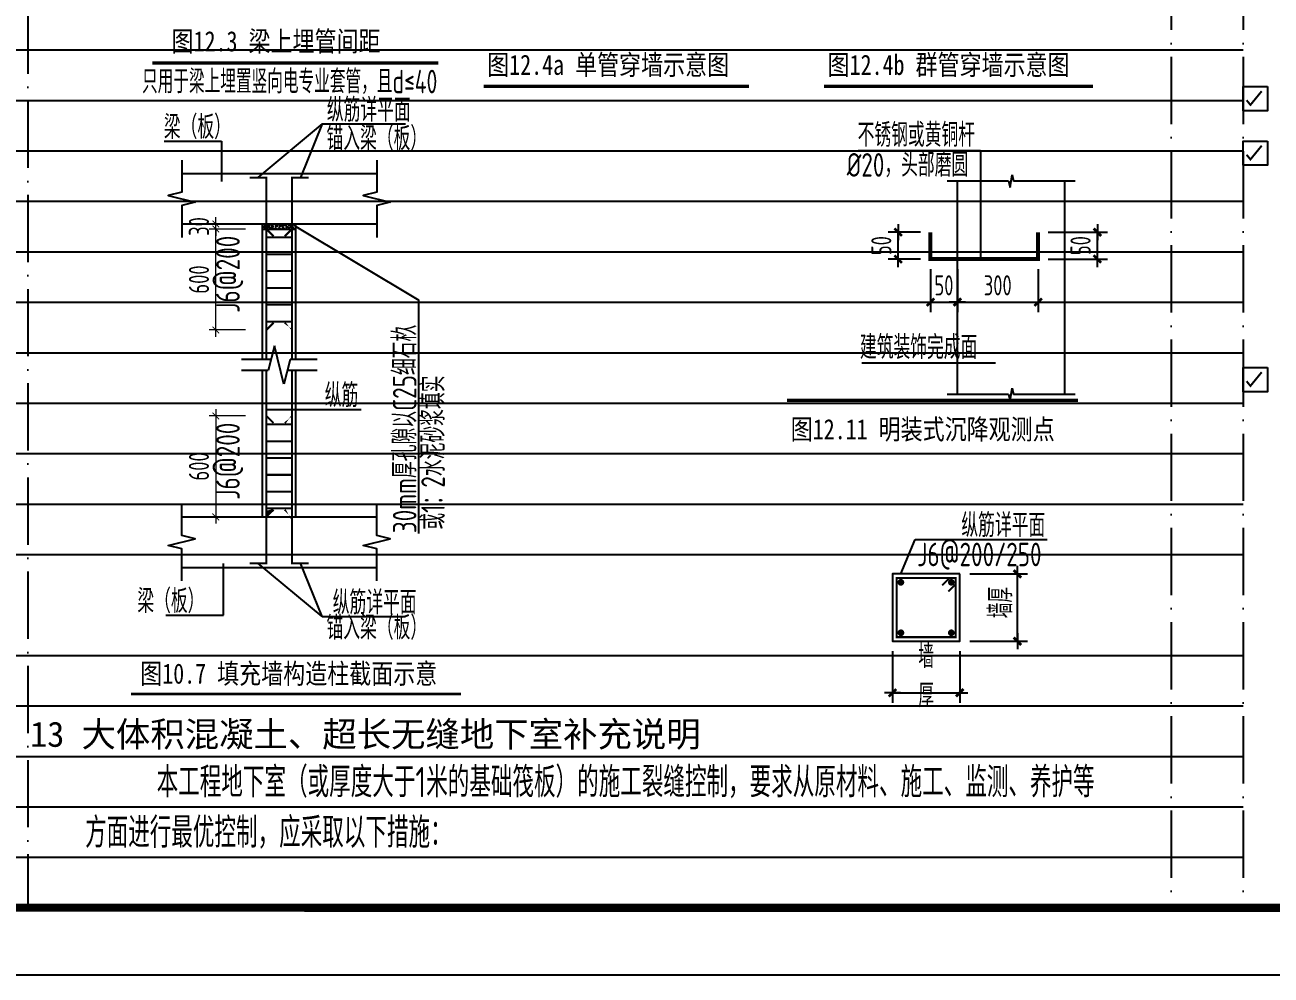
# Model space of a CAD drawing. Extents: x 826826 to 1642106, y -156213 to 399140.
# Drawn here: x 1001181 to 1019712, y 295942 to 310064 of the extents above; entities that cross this region are included whole.
import ezdxf

# ---------------------------------------------------------------- set-up
doc = ezdxf.new("R2010")
doc.units = 0
doc.header["$LTSCALE"] = 1000
doc.linetypes.add('D1', pattern=[14, 10, -2, 0, -2])
doc.layers.get('0').update_dxf_attribs({"linetype": 'CONTINUOUS'})
doc.layers.get('DEFPOINTS').update_dxf_attribs({"linetype": 'CONTINUOUS'})
for name, color, linetype in [('C-SHET-TTLB', 11, 'CONTINUOUS'), ('S-DETL-DIM', 151, 'CONTINUOUS'), ('S-DETL-HATCH', 253, 'CONTINUOUS'), ('S-DETL-LINE1', 2, 'CONTINUOUS'), ('S-DETL-RBAR', 1, 'CONTINUOUS'), ('S-DETL-TEXT', 7, 'CONTINUOUS'), ('SM', 7, 'CONTINUOUS')]:
    doc.layers.add(name, color=color, linetype=linetype)
doc.layers.add('S-1-TEXT', color=7, linetype='CONTINUOUS', lineweight=18)
doc.layers.add('S-1-修改', color=23, linetype='CONTINUOUS', lineweight=18)
doc.styles.add('TS', font='tssdeng.shx', dxfattribs={"width": 0.7, "bigfont": 'tssdchn.shx'})
doc.styles.add('TSSD_DIMENSION', font='Tssdeng.shx', dxfattribs={"width": 0.7, "bigfont": 'tssdchn.shx'})
doc.styles.add('黑体', font='simhei.ttf')
doc.dimstyles.new('DIM25', dxfattribs={"dimtxt": 300, "dimasz": 0.8, "dimexe": 150, "dimexo": 150, "dimgap": 100, "dimtad": 1, "dimdec": 0, "dimlfac": 0.25, "dimrnd": 1, "dimzin": 0, "dimdsep": 46, "dimtxsty": 'TS', "dimblk": '_DIMX', "dimcen": 0, "dimclrd": 256, "dimclre": 256, "dimclrt": 43, "dimadec": 1, "dimazin": 0, "dimtfac": 1, "dimtdec": 0, "dimtix": 1, "dimtmove": 2, "dimatfit": 3, "dimldrblk": 'ARCHTICK', "dimfxl": 0, "dimtolj": 1, "dimtzin": 1, "dimarcsym": 0})
doc.dimstyles.new('TSSD_20_100', dxfattribs={"dimtxt": 300, "dimasz": 100, "dimexe": 100, "dimexo": 250, "dimgap": 100, "dimtad": 1, "dimdec": 0, "dimlfac": 0.2, "dimzin": 0, "dimdsep": 46, "dimtxsty": 'TSSD_DIMENSION', "dimblk": 'ARCHTICK', "dimcen": 0, "dimdle": 100, "dimclrt": 7, "dimadec": 0, "dimazin": 0, "dimtfac": 1, "dimtdec": 0, "dimtix": 1, "dimtmove": 2, "dimatfit": 3, "dimldrblk": 'ARCHTICK', "dimfxl": 0, "dimtolj": 1, "dimtzin": 0, "dimarcsym": 0})

# ---------------------------------------------------------------- blocks, each defined once
blk = doc.blocks.new('_DIMX')
blk.add_line((-150, 0), (150, 0))
at = {"const_width": 50}
blk.add_lwpolyline([(-70, -70), (70, 70)], dxfattribs=at)
blk = doc.blocks.new('*D2928')
at = {"layer": 'DEFPOINTS', "color": 0}
for p in [(1014647.441099678, 306584.0969722015), (1015047.441099678, 306584.0969722015), (1015047.441099678, 305943.7897922448)]:
    blk.add_point(p, dxfattribs=at)
at = {"layer": 'S-DETL-DIM', "lineweight": -2}
for p, q in [((1014647.441099678, 306434.0969722015), (1014647.441099678, 305793.7897922448)), ((1015047.441099678, 306434.0969722015), (1015047.441099678, 305793.7897922448)), ((1014646.641099678, 305943.7897922448), (1014645.841099678, 305943.7897922448)), ((1014647.441099678, 305943.7897922448), (1015047.441099678, 305943.7897922448)), ((1015048.241099678, 305943.7897922448), (1015049.041099678, 305943.7897922448))]:
    blk.add_line(p, q, dxfattribs=at)
at = {"layer": 'S-DETL-DIM', "lineweight": -2, "xscale": 0.8, "yscale": 0.8, "zscale": 0.8}
blk.add_blockref('_DIMX', (1014647.441099678, 305943.7897922448), dxfattribs=at)
at = {"layer": 'S-DETL-DIM', "lineweight": -2, "xscale": 0.8, "yscale": 0.8, "zscale": 0.8, "rotation": 180}
blk.add_blockref('_DIMX', (1015047.441099678, 305943.7897922448), dxfattribs=at)
at = {"layer": 'S-DETL-DIM', "color": 43, "insert": (1014847.441099678, 306193.7897922448), "char_height": 300, "attachment_point": 5, "style": 'TS'}
blk.add_mtext('\\A1;50', dxfattribs=at)
blk = doc.blocks.new('_ArchTick')
at = {"color": 0, "linetype": 'ByBlock', "const_width": 0.15}
blk.add_lwpolyline([(-0.5, -0.5), (0.5, 0.5)], dxfattribs=at)
blk = doc.blocks.new('*D2929')
at = {"layer": 'DEFPOINTS', "color": 0}
for p in [(1015047.441099678, 306584.0969722015), (1016247.441099678, 306584.0969722015), (1016247.441099678, 305943.7897922448)]:
    blk.add_point(p, dxfattribs=at)
at = {"layer": 'S-DETL-DIM', "lineweight": -2}
for p, q in [((1015047.441099678, 306434.0969722015), (1015047.441099678, 305793.7897922448)), ((1016247.441099678, 306434.0969722015), (1016247.441099678, 305793.7897922448)), ((1015048.241099678, 305943.7897922448), (1016246.641099678, 305943.7897922448))]:
    blk.add_line(p, q, dxfattribs=at)
at = {"layer": 'S-DETL-DIM', "lineweight": -2, "xscale": 0.8, "yscale": 0.8, "zscale": 0.8, "rotation": 180}
blk.add_blockref('_DIMX', (1015047.441099678, 305943.7897922448), dxfattribs=at)
at = {"layer": 'S-DETL-DIM', "lineweight": -2, "xscale": 0.8, "yscale": 0.8, "zscale": 0.8}
blk.add_blockref('_DIMX', (1016247.441099678, 305943.7897922448), dxfattribs=at)
at = {"layer": 'S-DETL-DIM', "color": 43, "insert": (1015647.441099678, 306193.7897922448), "char_height": 300, "attachment_point": 5, "style": 'TS'}
blk.add_mtext('\\A1;300', dxfattribs=at)
blk = doc.blocks.new('*D2930')
at = {"layer": 'DEFPOINTS', "color": 0}
for p in [(1014166.60428478, 306984.0969722015), (1014647.441099678, 306984.0969722015), (1014647.441099678, 306584.0969722015)]:
    blk.add_point(p, dxfattribs=at)
at = {"layer": 'S-DETL-DIM', "lineweight": -2}
for p, q in [((1014497.441099678, 306984.0969722015), (1014016.60428478, 306984.0969722015)), ((1014166.60428478, 306984.8969722015), (1014166.60428478, 306985.6969722015)), ((1014166.60428478, 306584.0969722015), (1014166.60428478, 306984.0969722015)), ((1014497.441099678, 306584.0969722015), (1014016.60428478, 306584.0969722015)), ((1014166.60428478, 306583.2969722015), (1014166.60428478, 306582.4969722015))]:
    blk.add_line(p, q, dxfattribs=at)
at = {"layer": 'S-DETL-DIM', "lineweight": -2, "xscale": 0.8, "yscale": 0.8, "zscale": 0.8}
for p, rotation in [((1014166.60428478, 306984.0969722015), 270), ((1014166.60428478, 306584.0969722015), 90)]:
    blk.add_blockref('_DIMX', p, dxfattribs=dict(at, rotation=rotation))
at = {"layer": 'S-DETL-DIM', "color": 43, "insert": (1013916.60428478, 306784.0969722017), "char_height": 300, "attachment_point": 5, "rotation": 90, "style": 'TS'}
blk.add_mtext('\\A1;50', dxfattribs=at)
blk = doc.blocks.new('*D2931')
at = {"layer": 'DEFPOINTS', "color": 0}
for p in [(1016247.441099678, 306984.0969722015), (1017129.184231504, 306984.0969722015), (1016247.441099678, 306584.0969722015)]:
    blk.add_point(p, dxfattribs=at)
at = {"layer": 'S-DETL-DIM', "lineweight": -2}
for p, q in [((1016397.441099678, 306984.0969722015), (1017279.184231504, 306984.0969722015)), ((1017129.184231504, 306984.8969722015), (1017129.184231504, 306985.6969722015)), ((1017129.184231504, 306584.0969722015), (1017129.184231504, 306984.0969722015)), ((1016397.441099678, 306584.0969722015), (1017279.184231504, 306584.0969722015)), ((1017129.184231504, 306583.2969722015), (1017129.184231504, 306582.4969722015))]:
    blk.add_line(p, q, dxfattribs=at)
at = {"layer": 'S-DETL-DIM', "lineweight": -2, "xscale": 0.8, "yscale": 0.8, "zscale": 0.8}
for p, rotation in [((1017129.184231504, 306984.0969722015), 270), ((1017129.184231504, 306584.0969722015), 90)]:
    blk.add_blockref('_DIMX', p, dxfattribs=dict(at, rotation=rotation))
at = {"layer": 'S-DETL-DIM', "color": 43, "insert": (1016879.184231504, 306784.0969722017), "char_height": 300, "attachment_point": 5, "rotation": 90, "style": 'TS'}
blk.add_mtext('\\A1;50', dxfattribs=at)
blk = doc.blocks.new('*D938')
at = {"layer": 'DEFPOINTS', "color": 0}
for p in [(-284821.8170300149, 554761.7847492115), (-285514.8249420882, 553261.7847492115), (-284821.8170300149, 553261.7847492115)]:
    blk.add_point(p, dxfattribs=at)
at = {"layer": 'S-DETL-DIM', "color": 0, "lineweight": -2}
for p, q in [((-285514.8249420882, 554861.7847492115), (-285514.8249420882, 553161.7847492115)), ((-285071.8170300149, 554761.7847492115), (-285614.8249420882, 554761.7847492115)), ((-285071.8170300149, 553261.7847492115), (-285614.8249420882, 553261.7847492115))]:
    blk.add_line(p, q, dxfattribs=at)
at = {"layer": 'S-DETL-DIM', "color": 0, "lineweight": -2, "xscale": 100, "yscale": 100, "zscale": 100}
for p, rotation in [((-285514.8249420882, 554761.7847492115), 90), ((-285514.8249420882, 553261.7847492115), 270)]:
    blk.add_blockref('_ArchTick', p, dxfattribs=dict(at, rotation=rotation))
at = {"layer": 'S-DETL-DIM', "color": 7, "insert": (-285764.8249420883, 554011.7847492114), "char_height": 300, "attachment_point": 5, "rotation": 90, "style": 'TSSD_DIMENSION'}
blk.add_mtext('\\A1;600', dxfattribs=at)
blk = doc.blocks.new('*D939')
at = {"layer": 'DEFPOINTS', "color": 0}
for p in [(-285514.8249420882, 557539.978122134), (-284821.8170300149, 557539.978122134), (-284821.8170300149, 556039.978122134)]:
    blk.add_point(p, dxfattribs=at)
at = {"layer": 'S-DETL-DIM', "color": 0, "lineweight": -2}
for p, q in [((-285514.8249420882, 555939.978122134), (-285514.8249420882, 557639.978122134)), ((-285071.8170300149, 557539.978122134), (-285614.8249420882, 557539.978122134)), ((-285071.8170300149, 556039.978122134), (-285614.8249420882, 556039.978122134))]:
    blk.add_line(p, q, dxfattribs=at)
at = {"layer": 'S-DETL-DIM', "color": 0, "lineweight": -2, "xscale": 100, "yscale": 100, "zscale": 100}
for p, rotation in [((-285514.8249420882, 557539.978122134), 90), ((-285514.8249420882, 556039.978122134), 270)]:
    blk.add_blockref('_ArchTick', p, dxfattribs=dict(at, rotation=rotation))
at = {"layer": 'S-DETL-DIM', "color": 7, "insert": (-285764.8249420883, 556789.9781221339), "char_height": 300, "attachment_point": 5, "rotation": 90, "style": 'TSSD_DIMENSION'}
blk.add_mtext('\\A1;600', dxfattribs=at)
blk = doc.blocks.new('*D940')
at = {"layer": 'DEFPOINTS', "color": 0}
for p in [(-285514.8249420882, 557614.978122134), (-284821.8170300112, 557614.978122134), (-284821.8170300149, 557539.978122134)]:
    blk.add_point(p, dxfattribs=at)
at = {"layer": 'S-DETL-DIM', "color": 0, "lineweight": -2}
for p, q in [((-285071.8170300112, 557614.978122134), (-285614.8249420882, 557614.978122134)), ((-285514.8249420882, 557614.978122134), (-285514.8249420882, 557714.978122134)), ((-285514.8249420882, 557539.978122134), (-285514.8249420882, 557614.978122134)), ((-285071.8170300149, 557539.978122134), (-285614.8249420882, 557539.978122134)), ((-285514.8249420882, 557539.978122134), (-285514.8249420882, 557439.978122134))]:
    blk.add_line(p, q, dxfattribs=at)
at = {"layer": 'S-DETL-DIM', "color": 0, "lineweight": -2, "xscale": 100, "yscale": 100, "zscale": 100}
for p, rotation in [((-285514.8249420882, 557614.978122134), 270), ((-285514.8249420882, 557539.978122134), 90)]:
    blk.add_blockref('_ArchTick', p, dxfattribs=dict(at, rotation=rotation))
at = {"layer": 'S-DETL-DIM', "color": 7, "insert": (-285764.8249420883, 557577.4781221339), "char_height": 300, "attachment_point": 5, "rotation": 90, "style": 'TSSD_DIMENSION'}
blk.add_mtext('\\A1;30', dxfattribs=at)
blk = doc.blocks.new('111')
at = {"layer": 'S-DETL-HATCH'}
h = blk.add_hatch(dxfattribs=at)
h.set_pattern_fill('AR-CONC', color=0, scale=10, style=0)
h.set_pattern_definition([(49.99999999999999, (-5077577.102326796, 989050.2325243407), (71.72601826007535, -6.275213498259511), [7.5, -82.5]), (355, (-5077577.102326796, 989050.2325243407), (-13.8751333613, 75.21921337000119), [6, -66]), (100.4514, (-5077571.125158797, 989049.7095903407), (57.85093817140216, 68.94395420609536), [6.374018999999859, -70.11421119999774]), (46.18420000000002, (-5077577.102326796, 989070.2325243407), (106.7241048625644, -16.55190143290181), [11.24999999999988, -123.749999999999]), (96.63559999999998, (-5077568.208652296, 989068.8531936409), (93.46627055487033, 97.41178709004417), [9.561028799999715, -105.1712999999977]), (351.1842, (-5077577.102326796, 989070.2325243407), (93.46619451336272, 97.41186009253246), [9, -99]), (21, (-5077567.102326796, 989065.2325243407), (59.69070521184616, -40.26188906653388), [7.5, -82.5]), (326.0000000000001, (-5077567.102326796, 989065.2325243407), (24.33153319215817, 72.5150045046853), [6, -66]), (71.4514, (-5077562.128103497, 989061.8773637407), (84.02226285814899, 32.25304967099524), [6.374019000000001, -70.1142112]), (37.50000000000001, (-5077577.102326796, 989050.2325243407), (1.215985531729067, 33.28938538313115), [0, -65.19999999999999, 0, -67, 0, -66.25]), (7.499999999999999, (-5077577.102326796, 989050.2325243407), (26.30695374421486, 39.44117118823603), [0, -38.2, 0, -63.7, 0, -25.25]), (327.5, (-5077599.402326797, 989050.2325243407), (53.38224361724091, -2.25548717343798), [0, -25, 0, -78, 0, -103.5]), (317.5, (-5077609.402326797, 989050.2325243407), (58.31861693423862, 10.01049823323176), [0, -32.5, 0, -51.8, 0, -73.5])])
h.paths.add_polyline_path([(-284381.8170300149, 557614.978122134), (-284761.8170300149, 557614.9781221335), (-284761.8170300149, 557539.978122134), (-284381.8170300149, 557539.978122134)])
h.paths.add_polyline_path([(-284761.8170300149, 557614.978122134), (-284821.8170300149, 557614.978122134), (-284821.8170300149, 557539.9781221335), (-284761.8170300149, 557539.978122134)])
h.paths.add_polyline_path([(-284321.8170300149, 557614.978122134), (-284381.8170300149, 557614.978122134), (-284381.8170300187, 557539.978122134), (-284321.8170300149, 557539.978122134)])
at = {"layer": 'S-DETL-DIM'}
for p, q in [((-284642.5266673849, 555802.3344215753), (-284733.9459421248, 555436.6573226147)), ((-284501.107392645, 555236.6573226138), (-284642.5266673849, 555802.3344215753)), ((-284692.5266673849, 555602.3344215753), (-285134.3170300149, 555602.3344215744)), ((-284409.6881179051, 555602.3344215753), (-284501.107392645, 555236.6573226156)), ((-284009.3170300149, 555602.3344215753), (-284409.6881179051, 555602.3344215753)), ((-284733.9459421248, 555436.6573226147), (-285134.3170300149, 555436.6573226138)), ((-284009.3170300149, 555436.6573226165), (-284451.107392645, 555436.6573226156))]:
    blk.add_line(p, q, dxfattribs=at)
for points in [[(-286021.8170300149, 558564.978122134), (-286021.8170300149, 558089.978122134), (-286221.8170300149, 558039.978122134), (-285821.8170300149, 557939.978122134), (-286021.8170300149, 557889.978122134), (-286021.8170300149, 557414.978122134)], [(-283121.8170300149, 558564.978122134), (-283121.8170300149, 558089.978122134), (-283321.8170300149, 558039.978122134), (-282921.8170300149, 557939.978122134), (-283121.8170300149, 557889.978122134), (-283121.8170300149, 557414.978122134)], [(-286021.8170300149, 552311.7847492115), (-286021.8170300149, 552786.7847492115), (-286221.8170300149, 552836.7847492115), (-285821.8170300149, 552936.7847492115), (-286021.8170300149, 552986.7847492115), (-286021.8170300149, 553461.7847492115)], [(-283121.8170300149, 552311.7847492115), (-283121.8170300149, 552786.7847492115), (-283321.8170300149, 552836.7847492115), (-282921.8170300149, 552936.7847492115), (-283121.8170300149, 552986.7847492115), (-283121.8170300149, 553461.7847492115)]]:
    blk.add_lwpolyline(points, dxfattribs=at)
at = {"layer": 'S-DETL-LINE1'}
for p, q in [((-286021.8170300149, 558364.978122134), (-283121.8170300149, 558364.978122134)), ((-286021.8170300149, 557614.978122134), (-284821.8170300149, 557614.978122134)), ((-284321.8170300149, 557614.978122134), (-283121.8170300149, 557614.978122134)), ((-286021.8170300149, 553261.7847492115), (-283121.8170300149, 553261.7847492115)), ((-286021.8170300149, 552511.7847492115), (-283121.8170300149, 552511.7847492115))]:
    blk.add_line(p, q, dxfattribs=at)
at = {"layer": 'S-DETL-LINE1', "linetype": 'ByBlock'}
for p, q in [((-284821.8170300149, 555602.3344215748), (-284821.8170300149, 557614.978122134)), ((-284821.8170300149, 557614.978122134), (-284321.8170300149, 557614.978122134)), ((-284321.8170300149, 555602.3344215753), (-284321.8170300149, 557614.978122134)), ((-284821.8170300149, 557539.978122134), (-284321.8170300149, 557539.978122134)), ((-284821.8170300149, 553261.7847492115), (-284821.8170300149, 555436.6573226142)), ((-284321.8170300149, 553261.7847492115), (-284321.8170300149, 555436.6573226156))]:
    blk.add_line(p, q, dxfattribs=at)
at = {"layer": 'S-DETL-RBAR'}
for points, const_width in [([(-285011.8170300149, 558304.978122134), (-284761.8170300149, 558304.978122134), (-284761.8170300149, 556039.978122134), (-284655.751012838, 556146.0441393119)], 30), ([(-284487.8830471956, 556146.0441393119), (-284381.8170300187, 556039.978122134), (-284381.8170300149, 558304.978122134), (-284131.8170300149, 558304.978122134)], 30), ([(-284761.8170300149, 555602.3344215748), (-284761.8170300149, 557539.9781221298), (-284655.751012838, 557433.9121049519)], 30), ([(-284761.8170300112, 557414.9781221312), (-284381.8170300149, 557414.9781221312)], 29.99999999999999), ([(-284381.8170300149, 555602.3344215753), (-284381.8170300149, 557539.9781221298), (-284487.8830471919, 557433.9121049519)], 29.99999999999999), ([(-284761.8170300112, 557164.9781221312), (-284381.8170300149, 557164.9781221312)], 29.99999999999999), ([(-284761.8170300112, 556914.9781221312), (-284381.8170300149, 556914.9781221312)], 29.99999999999999), ([(-284761.8170300112, 556664.9781221312), (-284381.8170300149, 556664.9781221312)], 29.99999999999999), ([(-284761.8170300112, 556414.9781221312), (-284381.8170300149, 556414.9781221312)], 29.99999999999999), ([(-284761.8170300112, 556164.9781221312), (-284381.8170300149, 556164.9781221312)], 29.99999999999999), ([(-284655.7510128343, 553367.8507663852), (-284761.8170300112, 553261.7847492073), (-284761.8170300149, 555436.6573226147)], 30), ([(-284487.8830471956, 553367.8507663852), (-284381.8170300187, 553261.7847492073), (-284381.8170300149, 555436.6573226156)], 29.99999999999999), ([(-285011.8170300149, 552571.7847492115), (-284761.8170300149, 552571.7847492115), (-284761.8170300149, 554761.7847492115), (-284655.751012838, 554655.7187320336)], 30), ([(-284761.8170300112, 554636.7847492073), (-284381.8170300187, 554636.7847492073)], 29.99999999999999), ([(-284487.8830471956, 554655.7187320336), (-284381.8170300187, 554761.7847492115), (-284381.8170300149, 552571.7847492115), (-284131.8170300149, 552571.7847492115)], 30), ([(-284761.8170300112, 554386.7847492073), (-284381.8170300187, 554386.7847492073)], 29.99999999999999), ([(-284761.8170300112, 554136.7847492073), (-284381.8170300187, 554136.7847492073)], 29.99999999999999), ([(-284761.8170300112, 553886.7847492073), (-284381.8170300187, 553886.7847492073)], 29.99999999999999), ([(-284761.8170300112, 553636.7847492073), (-284381.8170300187, 553636.7847492073)], 29.99999999999999), ([(-284761.8170300112, 553386.7847492073), (-284381.8170300187, 553386.7847492073)], 29.99999999999999)]:
    blk.add_lwpolyline(points, dxfattribs=dict(at, const_width=const_width))
at = {"layer": 'S-DETL-TEXT', "color": 0}
for p, q in [((-283931.3852914148, 559101.2571702457), (-284886.8170300149, 558304.978122134)), ((-283931.3852914148, 559101.2571702457), (-284256.8170300149, 558304.978122134)), ((-283931.3852914148, 559101.2571702457), (-282695.7252418981, 559101.2571702457)), ((-286283.5939686098, 558846.3703049205), (-285427.6668890328, 558846.3703049205)), ((-285427.6668890328, 558846.3703049205), (-285427.6668890328, 558244.136685834))]:
    blk.add_line(p, q, dxfattribs=at)
at = {"layer": 'S-DETL-TEXT'}
for p, q in [((-284321.8170300149, 557577.478122134), (-282496.4285004898, 556482.4438556919)), ((-282496.4285004903, 553016.7427315831), (-282496.4285004898, 556482.4438556919)), ((-284761.8170300112, 554858.8425436241), (-283350.6914227852, 554858.8425436246)), ((-285399.9534828463, 551800.9561594797), (-285399.9534828463, 552569.7097169741)), ((-283931.3852914148, 551780.6242346505), (-284886.8170300149, 552571.7847492115)), ((-283931.3852914148, 551780.6242346505), (-284256.8170300149, 552571.7847492115)), ((-286255.8805624233, 551800.9561594797), (-285399.9534828463, 551800.9561594797)), ((-283931.3852914148, 551780.6242346505), (-282695.7252418981, 551780.624234651))]:
    blk.add_line(p, q, dxfattribs=at)
at = {"layer": 'S-DETL-TEXT', "color": 0, "const_width": 40}
blk.add_lwpolyline([(-286775.5830807583, 550627.6528337419), (-281867.7597083761, 550627.6528337419)], dxfattribs=at)
at = {"layer": 'S-DETL-TEXT'}
for s, height, style, width, p in [(' 纵筋详平面', 350, 'TS', 0.75, (-284022.0641946327, 559135.316915082)), ('梁（板）', 350, 'TS', 0.75, (-286286.7066362747, 558880.4300497568)), ('锚入梁（板）', 350, 'TS', 0.75, (-283867.9755486497, 558710.4842908715)), (' 纵筋', 350, 'TS', 0.75, (-284053.7330713496, 554892.9022884609)), ('梁（板）', 350, 'TS', 0.75, (-286681.1648190501, 551835.015904316)), (' 纵筋详平面', 350, 'TS', 0.75, (-283935.1411718456, 551814.6839794873)), ('锚入梁（板）', 350, 'TS', 0.75, (-283867.9755486497, 551439.3398935844)), ('图10.7 填充墙构造柱截面示意', 300, '黑体', 0.8, (-286638.0479329568, 550782.7029027932))]:
    blk.add_text(s, height=height, dxfattribs=dict(at, style=style, width=width)).set_placement(p)
at = {"layer": 'S-DETL-TEXT', "style": 'TS', "width": 0.75}
for s, p in [('J6@200', (-285158.0651310296, 556295.7027842926)), ('30mm厚孔隙以C25细石杦', (-282530.488245327, 553019.9965424908)), ('或1：2水泥砂浆填实', (-282108.3309792909, 553071.8632066466)), ('J6@200', (-285158.0651310296, 553517.5094113701))]:
    blk.add_text(s, height=350, rotation=90, dxfattribs=at).set_placement(p)
at = {"layer": 'S-DETL-DIM'}
for base, p1, p2, angle, text, picture, middle in [((-285514.8249420882, 557614.978122134), (-284821.8170300149, 557539.978122134), (-284821.8170300112, 557614.978122134), 270, '30', '*D940', (-285764.8249420883, 557577.4781221339)), ((-285514.8249420882, 557539.978122134), (-284821.8170300149, 556039.978122134), (-284821.8170300149, 557539.978122134), 270, '600', '*D939', (-285764.8249420883, 556789.9781221339)), ((-285514.8249420882, 553261.7847492115), (-284821.8170300149, 554761.7847492115), (-284821.8170300149, 553261.7847492115), 90, '600', '*D938', (-285764.8249420883, 554011.7847492114))]:
    dim = blk.add_linear_dim(base=base, p1=p1, p2=p2, angle=angle, text=text, dimstyle='TSSD_20_100', dxfattribs=at)
    dim.commit()
    dim.dimension.update_dxf_attribs({"geometry": picture, "text_midpoint": middle})

msp = doc.modelspace()

# ---------------------------------------------------------------- linework, layer by layer
at = {"color": 6, "const_width": 30}
for points in [[(1019573.020163851, 309080.2417295785), (1019405.468612551, 308875.6076014846), (1019347.947865703, 308945.858863184)], [(1019573.020163851, 308269.7067811757), (1019405.468612551, 308065.0726530819), (1019347.947865703, 308135.3239147812)], [(1019573.020163851, 304903.5253030923), (1019405.468612551, 304698.8911749985), (1019347.947865703, 304769.1424366978)]]:
    msp.add_lwpolyline(points, dxfattribs=at)
at = {"layer": 'C-SHET-TTLB'}
msp.add_lwpolyline([(1048998.72780179, 355342.4630383006), (1048998.72780179, 295942.4630383006), (943898.7278017906, 295942.4630383006), (943898.7278017906, 355342.4630383006)], close=True, dxfattribs=at)
at = {"layer": 'C-SHET-TTLB', "const_width": 120}
msp.add_lwpolyline([(945738.7278017906, 354342.4630383006), (1047998.72780179, 354342.1304694288), (1047998.72780179, 296942.1304694288), (945738.7278017906, 296942.4630383006)], close=True, dxfattribs=at)
at = {"layer": 'DEFPOINTS', "color": 252, "linetype": 'D1', "ltscale": 0.1}
for p, q in [((1001226.72780179, 350942.4630383006), (1001226.72780179, 296942.4630383006)), ((1018226.72780179, 350192.4630383006), (1018226.72780179, 296942.4630383006)), ((1019298.72780179, 350192.4630383006), (1019298.72780179, 296942.4630383006))]:
    msp.add_line(p, q, dxfattribs=at)
at = {"layer": 'DEFPOINTS', "color": 252}
for p, q in [((945738.7278017902, 309692.4630383006), (1019298.72780179, 309692.4630383006)), ((945738.7278017902, 308942.4630383006), (1019298.72780179, 308942.4630383006)), ((945738.7278017902, 308192.4630383006), (1019298.72780179, 308192.4630383006)), ((945738.7278017902, 307442.4630383006), (1019298.72780179, 307442.4630383006)), ((945738.7278017902, 306692.4630383006), (1019298.72780179, 306692.4630383006)), ((945738.7278017902, 305942.4630383006), (1019298.72780179, 305942.4630383006)), ((945738.7278017902, 305192.4630383006), (1019298.72780179, 305192.4630383005)), ((945738.7278017902, 304442.4630383006), (1019298.72780179, 304442.4630383005)), ((945738.7278017902, 303692.4630383006), (1019298.72780179, 303692.4630383005)), ((945738.7278017902, 302942.4630383006), (1019298.72780179, 302942.4630383005)), ((945738.7278017902, 302192.4630383006), (1019298.72780179, 302192.4630383006)), ((945738.7278017902, 300692.4630383006), (1019298.72780179, 300692.4630383006)), ((945738.7278017902, 299942.4630383006), (1019298.72780179, 299942.4630383006)), ((945738.7278017902, 299192.4630383006), (1019298.72780179, 299192.4630383006)), ((945738.7278017902, 298442.4630383006), (1019298.72780179, 298442.4630383006)), ((945738.7278017902, 297692.4630383006), (1019298.72780179, 297692.4630383006))]:
    msp.add_line(p, q, dxfattribs=at)
at = {"layer": 'S-DETL-DIM'}
for p, q in [((1015830.524073974, 307648.3404142004), (1015864.358124966, 307836.9723858614)), ((1015864.358124966, 307836.9723858614), (1015882.030394154, 307742.6564000319)), ((1015810.034461121, 307742.6564000309), (1014897.44109947, 307742.6564000309)), ((1015810.034461121, 307742.6564000309), (1015830.524073974, 307648.3404142004)), ((1016797.44109947, 307742.6564000309), (1015882.030394154, 307742.6564000309)), ((1015830.52407439, 304475.4284555423), (1015864.358125382, 304664.0604272033)), ((1015864.358125382, 304664.0604272033), (1015882.03039457, 304569.7444413737)), ((1015810.034461537, 304569.7444413728), (1014897.441099886, 304569.7444413728)), ((1015810.034461537, 304569.7444413733), (1015830.52407439, 304475.4284555423)), ((1016797.441099886, 304569.7444413728), (1015882.03039457, 304569.7444413728)), ((1015232.610907806, 301904.7771574389), (1016090.390391582, 301904.7771574389)), ((1015940.390391582, 300905.5771574387), (1015940.390391582, 301903.9771574391)), ((1014082.610907806, 300754.7771574389), (1014082.610907806, 299988.4232658981)), ((1015082.61090781, 300754.7771574389), (1015082.61090781, 299988.4232658981)), ((1015232.61090781, 300904.7771574389), (1016090.390391582, 300904.7771574389)), ((1014083.410907806, 300138.4232658981), (1015081.81090781, 300138.4232658981))]:
    msp.add_line(p, q, dxfattribs=at)
at = {"layer": 'S-DETL-LINE1'}
for p, q in [((1015047.441099886, 304569.7444413728), (1015047.44109947, 307742.6564000309)), ((1016647.441099886, 304569.7444413728), (1016647.441098012, 307742.6564000309))]:
    msp.add_line(p, q, dxfattribs=at)
msp.add_lwpolyline([(1015082.610907806, 301904.7771574389), (1014082.610907806, 301904.7771574389), (1014082.610907806, 300904.7771574389), (1015082.610907806, 300904.7771574389)], close=True, dxfattribs=at)
at = {"layer": 'S-DETL-RBAR', "color": 1, "const_width": 60}
msp.add_lwpolyline([(1014647.441099678, 306984.0969722015), (1014647.441099678, 306584.0969722015), (1016247.441099678, 306584.0969722015), (1016247.441099678, 306984.0969722015)], dxfattribs=at)
at = {"layer": 'S-DETL-RBAR', "const_width": 30}
msp.add_lwpolyline([(1014913.235630894, 301643.4779989705), (1015022.610907806, 301752.8532758844), (1015022.610907806, 301844.7771574389), (1014142.610907806, 301844.7771574389), (1014142.610907806, 300964.7771574389), (1015022.610907806, 300964.7771574389), (1015022.610907806, 301844.7771574389), (1014930.687026253, 301844.7771574389), (1014821.311749337, 301735.4018805251)], dxfattribs=at)
at = {"layer": 'S-DETL-RBAR', "const_width": 50}
for points in [[(1014182.610907806, 301779.7771574389, 1), (1014232.610907806, 301779.7771574389, 1)], [(1014932.610907806, 301779.7771574389, 1), (1014982.610907806, 301779.7771574389, 1)], [(1014182.610907806, 301029.7771574389, 1), (1014232.610907806, 301029.7771574389, 1)], [(1014932.610907806, 301029.7771574389, 1), (1014982.610907806, 301029.7771574389, 1)]]:
    msp.add_lwpolyline(points, format="xyb", close=True, dxfattribs=at)
at = {"layer": 'S-DETL-TEXT'}
for p, q in [((1015393.644654629, 308192.4630383006), (1013572.142922915, 308192.4630383006)), ((1015393.644654629, 308192.4630383006), (1015393.644654629, 306584.0969722015)), ((1015615.065275285, 305037.3389860685), (1013628.719704924, 305037.3389860685))]:
    msp.add_line(p, q, dxfattribs=at)
at = {"layer": 'S-DETL-TEXT', "color": 0}
for p, q in [((1014208.796091944, 301904.7771574389), (1014420.974709152, 302418.6589191346)), ((1014420.974709152, 302418.6589191346), (1016383.128294332, 302418.6589191346))]:
    msp.add_line(p, q, dxfattribs=at)
at = {"layer": 'S-DETL-TEXT', "const_width": 50}
for points in [[(1003074.405280136, 309500.6504654409), (1007329.913698852, 309500.6504654409)], [(1008001.713376591, 309150.9574135947), (1011949.23235023, 309150.9574135947)], [(1013063.812454495, 309150.3948010737), (1017064.711216809, 309150.3948010737)], [(1012514.06512171, 304484.2853608918), (1016841.164885457, 304484.2853608918)]]:
    msp.add_lwpolyline(points, dxfattribs=at)
at = {"layer": 'SM', "color": 6}
for points in [[(1019659.716042695, 309148.5016319552), (1019659.716042695, 308788.516684114), (1019298.727719473, 308788.5167552687), (1019298.727766311, 309148.5016319552), (1019659.716042695, 309148.5016319552)], [(1019659.716042695, 308337.9666835524), (1019659.716042695, 307977.9817357112), (1019298.727719473, 307977.9818068659), (1019298.727766311, 308337.9666835524), (1019659.716042695, 308337.9666835524)], [(1019659.716042695, 304971.785205469), (1019659.716042695, 304611.8002576279), (1019298.727719473, 304611.8003287825), (1019298.727766311, 304971.785205469), (1019659.716042695, 304971.785205469)]]:
    msp.add_lwpolyline(points, dxfattribs=at)

# ---------------------------------------------------------------- block references
at = {"layer": 'S-1-TEXT'}
msp.add_blockref('111', (1289534.213069245, -250509.3487127633), dxfattribs=at)
at = {"layer": 'S-DETL-DIM', "xscale": 0.8000000000465661, "yscale": 0.8000000000465661}
for p, zscale, rotation in [((1015940.390391582, 301904.7771574389), 0.7999999999883585, 90), ((1015940.390391582, 300904.7771574389), 0.7999999999883585, 270), ((1014082.610907806, 300138.4232658981), 0.7999999999992724, 180)]:
    msp.add_blockref('_DIMX', p, dxfattribs=dict(at, zscale=zscale, rotation=rotation))
at = {"layer": 'S-DETL-DIM', "xscale": 0.8000000000465661, "yscale": 0.8000000000465661, "zscale": 0.7999999999992724}
msp.add_blockref('_DIMX', (1015082.61090781, 300138.4232658981), dxfattribs=at)

# ---------------------------------------------------------------- texts
at = {"layer": 'S-1-修改', "color": 0, "style": '黑体'}
msp.add_text('13 大体积混凝土、超长无缝地下室补充说明', height=375, dxfattribs=at).set_placement((1001257.669641176, 299334.892542189))
at = {"layer": 'S-1-修改', "color": 0, "style": 'TS', "width": 0.75}
for s, p in [('           本工程地下室（或厚度大于1米的基础筏板）的施工裂缝控制，要求从原材料、施工、监测、养护等', (1000886.455284028, 298584.8925421899)), ('方面进行最优控制，应采取以下措施：', (1002076.154557199, 297834.8925421895))]:
    msp.add_text(s, height=450, dxfattribs=at).set_placement(p)
at = {"layer": 'S-DETL-TEXT'}
for s, height, style, width, p in [('图12.3 梁上埋管间距', 300, '黑体', 0.8, (1003362.395379789, 309671.8195931586)), ('图12.4a 单管穿墙示意图', 300, '黑体', 0.8, (1008055.540063183, 309322.1265413123)), ('图12.4b 群管穿墙示意图', 300, '黑体', 0.8, (1013117.639141087, 309321.5639287913)), ('只用于梁上埋置竖向电专业套管，且d≤40', 350, 'TS', 0.7, (1002922.915360138, 309047.5074392436)), ('不锈钢或黄铜杆', 350, 'TS', 0.75, (1013564.451256975, 308253.6344707482)), ('%%C20，头部磨圆', 350, 'TS', 0.75, (1013402.460586799, 307809.1273045163)), ('建筑装饰完成面', 350, 'TS', 0.75, (1013598.652702848, 305098.5104185161)), ('图12.11 明装式沉降观测点', 300, '黑体', 0.8, (1012569.163162325, 303905.4544886095)), (' 纵筋详平面', 350, 'TS', 0.75, (1014947.153024278, 302452.7186639709)), ('J6@200/250', 350, 'TS', 0.75, (1014449.475460825, 302019.0177054117))]:
    msp.add_text(s, height=height, dxfattribs=dict(at, style=style, width=width)).set_placement(p)
at = {"layer": 'S-DETL-TEXT', "insert": (1015690.390391582, 301404.7771574389), "char_height": 350, "attachment_point": 5, "rotation": 90, "style": 'TS'}
msp.add_mtext('\\A1; 墙厚', dxfattribs=at)
at = {"layer": 'S-DETL-TEXT', "insert": (1014582.610907808, 300388.4232658981), "char_height": 350, "width": 2, "attachment_point": 5, "style": 'TS'}
msp.add_mtext('\\A1;墙厚', dxfattribs=at)

# ---------------------------------------------------------------- dimensions: what is measured, and where the dimension line sits
at = {"layer": 'S-DETL-DIM'}
for base, p1, p2, picture, middle in [((1014166.60428478, 306984.0969722015), (1014647.441099678, 306584.0969722015), (1014647.441099678, 306984.0969722015), '*D2930', (1013916.60428478, 306784.0969722017)), ((1017129.184231504, 306984.0969722015), (1016247.441099678, 306584.0969722015), (1016247.441099678, 306984.0969722015), '*D2931', (1016879.184231504, 306784.0969722017))]:
    dim = msp.add_linear_dim(base=base, p1=p1, p2=p2, angle=90, text='50', dimstyle='DIM25', dxfattribs=at)
    dim.commit()
    dim.dimension.update_dxf_attribs({"geometry": picture, "text_midpoint": middle})
dim = msp.add_linear_dim(base=(1015047.441099678, 305943.7897922448), p1=(1014647.441099678, 306584.0969722015), p2=(1015047.441099678, 306584.0969722015), text='50', dimstyle='DIM25', dxfattribs=at)
dim.commit()
dim.dimension.update_dxf_attribs({"geometry": '*D2928', "text_midpoint": (1014847.441099678, 306193.7897922448)})
dim = msp.add_linear_dim(base=(1016247.441099678, 305943.7897922448), p1=(1015047.441099678, 306584.0969722015), p2=(1016247.441099678, 306584.0969722015), dimstyle='DIM25', dxfattribs=at)
dim.commit()
dim.dimension.update_dxf_attribs({"geometry": '*D2929', "text_midpoint": (1015647.441099678, 306193.7897922448)})

doc.saveas('drawing.dxf')
